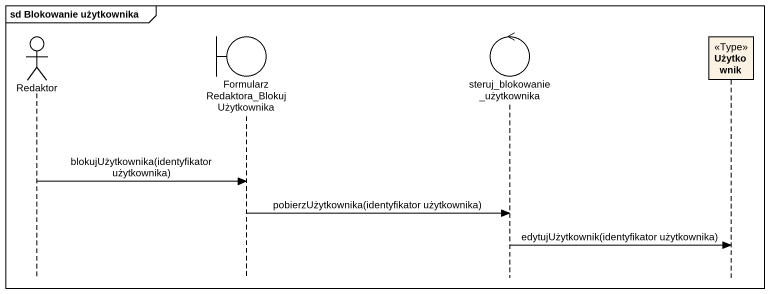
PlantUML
@startuml
mainframe sd Blokowanie użytkownika
hide footbox
actor Redaktor
boundary "FormularzRedaktora_BlokujUżytkownika" as FormularzRedaktora
control "steruj_blokowanie_użytkownika" as steruj_blokowanie
participant Użytkownik <<Type>>

Redaktor -> FormularzRedaktora : blokujUżytkownika(identyfikator użytkownika)
FormularzRedaktora -> steruj_blokowanie : pobierzUżytkownika(identyfikator użytkownika)
steruj_blokowanie -> Użytkownik : edytujUżytkownik(identyfikator użytkownika)
@enduml
